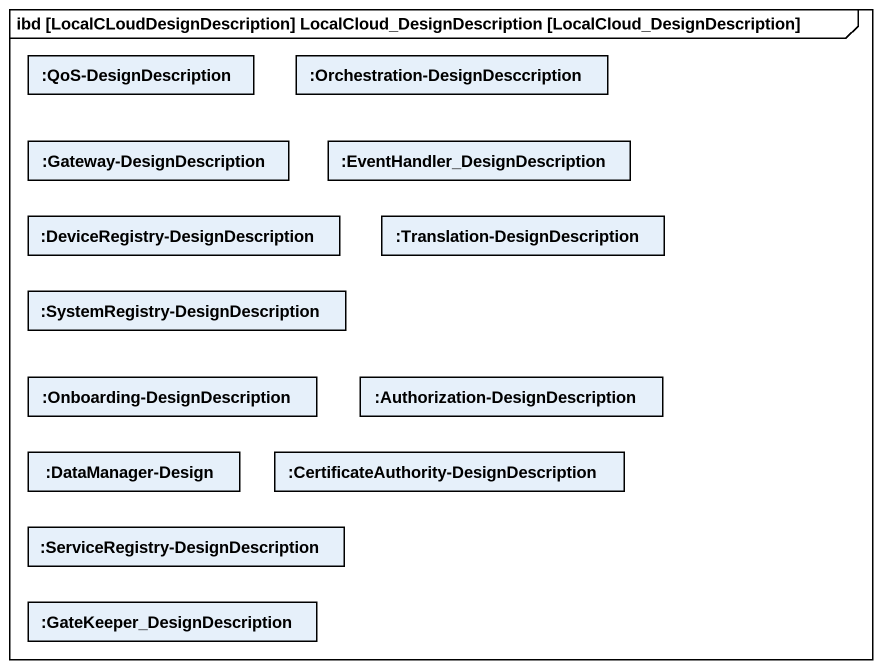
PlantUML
@startuml
mainframe ibd [LocalCLoudDesignDescription] LocalCloud_DesignDescription [LocalCloud_DesignDescription]
rectangle ":QoS-DesignDescription" as QoS_DesignDescription
rectangle ":Orchestration-DesignDesccription" as Orchestration
rectangle ":Gateway-DesignDescription" as Gateway_DesignDescription
rectangle ":EventHandler_DesignDescription" as EventHandler
rectangle ":DeviceRegistry-DesignDescription" as DeviceRegistry
rectangle ":Translation-DesignDescription" as Translation
rectangle ":SystemRegistry-DesignDescription" as SystemRegistry
rectangle ":Onboarding-DesignDescription" as Onboarding_DesignDescription
rectangle ":Authorization-DesignDescription" as Authorization
rectangle ":DataManager-Design" as DataManager_Design
rectangle ":CertificateAuthority-DesignDescription" as CertificateAuthority
rectangle ":ServiceRegistry-DesignDescription" as ServiceRegistry
rectangle ":GateKeeper_DesignDescription" as GateKeeper_DesignDescription
@enduml
